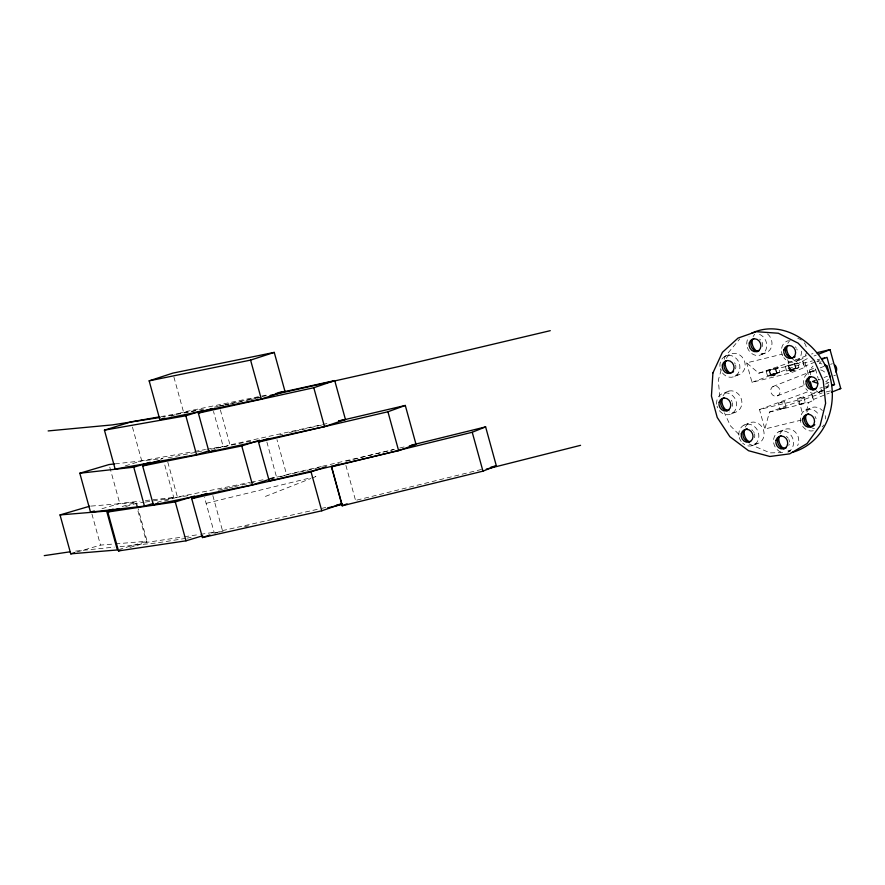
<?xml version="1.0" encoding="UTF-8"?>
<svg xmlns="http://www.w3.org/2000/svg" width="885" height="885" viewBox="0 0 885 885"><rect width="100%" height="100%" fill="white"/><g stroke="black" fill="none" stroke-linecap="round" stroke-linejoin="round"><path stroke-width="0.66" stroke-dasharray="4.42 3.32" d="M801.533 420.032L764.861 428.993L769.463 412.089L822.231 392.929M806.445 410.939L808.746 402.487L813.735 400.175L811.678 393.991L821.789 389.588M721.253 369.786L718.277 380.24L719.936 397.774M724.24 359.332L724.981 356.721L739.749 338.911M779.995 409.102L786.157 407.354L784.553 401.524L778.391 403.272L779.995 409.102L781.178 408.903M786.157 407.354L782.307 408.627M784.553 401.524L778.391 403.272M799.133 404.434L805.306 402.686L803.702 396.845L797.518 398.593L799.133 404.434L800.339 404.224M805.306 402.686L801.423 403.958M803.702 396.845L797.518 398.593M807.286 358.646L798.038 363.591L758.744 373.182L746.641 362.861L782.008 354.221M803.027 361.268L804.631 367.109L802.584 368.26L791.29 372.707L751.996 382.309L746.641 362.861M812.131 394.334L798.79 399.943L759.496 409.545L764.861 428.993M804.631 367.109L804.631 366.268L814.288 362.352M813.735 400.175L813.735 399.334L824.709 394.909M810.671 374.853L809.366 370.074L813.005 366.124M819.576 363.149L821.103 361.489M826.612 381.136L828.437 379.167M770.558 374.875C772.87 372.773 780.581 373.171 774.43 375.218C766.62 376.833 773.258 373.713 776.764 373.149M770.879 376.036L777.085 374.322M789.697 370.195C792.064 368.038 799.73 368.558 793.535 370.561C785.714 372.297 792.44 368.945 795.903 368.481M790.006 371.324L796.223 369.642M818.282 392.663L822.873 390.606M822.784 390.639L819.222 392.232L821.844 391.192M772.804 386.59L815.793 369.653M761.388 354.664L764.95 353.203M731.275 413.915L734.838 412.454M788.17 451.914L790.548 450.941M734.749 376.324L738.112 374.952M796.279 361.29L799.631 359.93M820.141 367.928L824.964 365.981M753.688 445.089L757.051 443.728M265.434 496.419L310.901 478.508M312.173 478.011L315.956 476.517L311.94 477.502M758.744 373.182L783.159 364.874L807.739 355.195M766.189 371.047L778.534 367.607L779.818 372.275L777.041 373.37L767.472 375.716L766.189 371.047L778.534 367.607M785.327 366.368L797.684 362.938L798.967 367.607L796.179 368.702L786.61 371.036L785.327 366.368L797.684 362.938M813.99 356.002L816.224 355.117M767.472 375.716L779.818 372.275M728.941 391.059L721.994 393.725M751.996 382.309L805.118 362.695L812.419 360.914M786.61 371.036L798.967 367.607M816.833 361.345L819.377 360.35M817.53 361.832L819.289 361.146M809.366 370.074L815.196 367.784M830.617 364.354L832.365 363.669M803.171 385.749L776.355 396.248A5.244 4.635 68.5 0 1 770.912 389.101A5.244 4.635 68.5 0 1 778.922 388.017A5.244 4.635 68.5 0 1 776.355 396.248M833.77 375.815L835.517 375.118M759.496 409.545L810.074 390.927M825.594 384.057L828.227 383.017M824.333 388.581L829.422 386.579M826.933 394.024L829.168 393.15M725.058 356.334L732.216 353.558M743.997 425.099L751.155 422.322M805.527 410.076L812.684 407.299M809.012 372.474L815.959 369.797A11.118 9.835 68.5 0 0 810.052 374.587M778.889 431.725L785.847 429.059M824.079 377.519L827.398 376.258M280.412 476.915L285.379 475.101M214.966 533.212L222.478 530.613L320.37 508.676M223.85 447.002L230 444.901L321.288 424.811M171.082 416.094L183.538 412.034L268.73 394.61M164.754 501.142L177.42 497.049L249.747 482.458M270.202 479.106L276.529 477.059L266.894 442.046M125.272 465.897L141.722 460.775L193.284 451.671M218.075 447.987L223.142 446.405L213.495 411.392M125.67 506.585L135.892 503.488L143.989 502.282M130.006 547.428L146.6 542.394L183.051 536.941M211.548 533.069L214.104 532.294L204.457 497.281M160.462 459.271L162.995 458.519L114.453 463.939M101.974 508.731L119.774 503.443L140.007 501.187M157.187 502.326L173.714 497.414L164.433 463.707M122.163 506.508L136.39 502.337L137.817 507.525M77.216 551.93L100.492 545.105L114.198 543.965M118.656 549.585L147.109 541.233L138.182 508.82M811.523 354.022L812.972 353.646M346.179 461.196L394.445 449.326M399.81 447.998L405.164 446.682M356.887 500.091L481.584 469.426M206.15 503.344L310.602 477.823M817.275 359.719L819.709 359.122M819.919 388.139L822.353 387.541M824.776 386.955L829.643 385.76M826.181 391.944L831.148 390.727M769.463 412.089L808.746 402.487M279.903 434.812L282.569 434.192M289.24 432.632L293.245 431.692M294.583 431.382L323.921 424.501M321.299 466.528L286.618 474.659L276.972 439.646M322.638 466.218L393.338 449.657M218.473 490.202L222.5 489.305M223.839 489.007L227.854 488.1M229.204 487.801L233.22 486.905M234.558 486.606L256.019 481.794M269.427 478.785L319.042 467.667M321.709 508.377L325.735 507.47M219.292 405.994L223.319 405.109M224.657 404.821L260.898 396.845M262.248 396.546L266.274 395.661M322.627 424.512L327.992 423.34M246.141 400.573L250.145 399.71M251.484 399.434L255.488 398.571M256.816 398.283L263.498 396.856M244.525 526.708L248.541 525.845M214.458 407.1L218.407 406.292M219.723 406.016L223.684 405.208M225 404.943L228.95 404.135M230.277 403.859L242.136 401.436M168.05 457.877L196.171 452.202M197.51 451.936L204.214 450.587M210.907 449.226L214.922 448.418M216.261 448.153L251.086 441.128M251.086 482.192L263.144 479.758M269.837 478.409L276.529 477.059M213.75 533.091L217.754 532.305M219.093 532.04L223.097 531.254M195.917 410.784L162.751 416.99M160.86 416.603L204.28 408.947M194.645 451.438L205.497 449.525M206.858 449.281L223.142 446.405M185.817 538.346L157.021 542.925L119.42 546.698M187.144 538.113L191.116 537.416M145.339 502.072L191.237 495.213M184.401 536.741L199.247 534.518M200.596 534.319L214.104 532.294M75.623 551.09L114.198 547.118M145.394 500.578L173.714 497.414M91.144 506.087L136.39 502.337M115.57 543.855L147.109 541.233M782.606 452.611L770.182 452.888L748.035 443.562M818.348 379.234L820.163 379.742M819.267 363.071L821.888 363.956M825.65 381.612L828.946 382.729M791.986 358.425L798.038 363.591M738.787 434.247L730.457 425.873L724.417 412.819M815.505 368.923L818.028 378.083M805.118 362.695L808.613 375.395M802.562 360.925L804.177 366.766M811.678 393.991L813.282 399.832M794.896 364.034L796.179 368.702M794.288 363.558L795.571 368.226M787.716 359.741L791.29 372.707M798.79 399.943L802.363 412.908M788.723 365.748L790.006 370.417M788.104 365.273L789.398 369.941M775.758 368.702L777.041 373.37M775.138 368.237L776.433 372.906M769.574 370.428L770.868 375.096M768.965 369.952L770.249 374.62M345.902 465.41L355.549 500.423M220.365 409.888L230 444.901M212.843 495.6L222.478 530.613M173.891 377.021L183.538 412.034M167.774 462.036L177.42 497.049M132.44 427.068L141.722 460.775M135.892 503.488L146.6 542.394M109.773 467.136L119.774 503.443M91.918 513.986L100.492 545.105M767.549 333.922A11.118 9.835 68.5 0 1 771.078 347.927A11.118 9.835 68.5 0 1 759.208 352.728M753.146 336.588A11.118 9.835 68.5 0 1 754.739 334.32M726.308 358.348A11.118 9.835 68.5 0 1 738.698 354.376A11.118 9.835 68.5 0 1 744.904 367.695A11.118 9.835 68.5 0 1 734.063 375.008M723.034 395.838A11.118 9.835 68.5 0 1 735.955 392.155A11.118 9.835 68.5 0 1 741.298 406.359A11.118 9.835 68.5 0 1 729.096 411.979M745.247 427.112A11.118 9.835 68.5 0 1 757.637 423.141A11.118 9.835 68.5 0 1 763.843 436.46A11.118 9.835 68.5 0 1 753.002 443.772M790.515 450.653A11.118 9.835 68.5 0 1 788.004 450.553M779.939 433.838A11.118 9.835 68.5 0 1 793.469 430.53A11.118 9.835 68.5 0 1 797.639 445.664M814.532 428.738A11.118 9.835 68.5 0 1 812.087 427.875M806.777 412.078A11.118 9.835 68.5 0 1 822.375 410.54M825.196 415.651A11.118 9.835 68.5 0 1 825.639 419.003M823.824 425.01A11.118 9.835 68.5 0 1 822.132 426.88M828.515 384.411A11.118 9.835 68.5 0 1 816.114 390.727M820.683 369.919A11.118 9.835 68.5 0 1 826.048 373.503M806.644 351.334A11.118 9.835 68.5 0 1 795.593 359.974M787.838 343.314A11.118 9.835 68.5 0 1 790.183 340.338M797.783 338.479A11.118 9.835 68.5 0 1 801.367 340.006M804.299 342.827A11.118 9.835 68.5 0 1 806.655 349.11M759.518 334.342A11.118 9.835 68.5 0 1 765.901 349.829A11.118 9.835 68.5 0 1 751.465 353.358A11.118 9.835 68.5 0 1 749.042 336.897M719.936 366.423A11.118 9.835 68.5 0 1 733.455 356.445A11.118 9.835 68.5 0 1 736.751 374.908A11.118 9.835 68.5 0 1 720.335 368.669M716.684 404.18A11.118 9.835 68.5 0 1 730.036 393.869A11.118 9.835 68.5 0 1 733.543 412.355A11.118 9.835 68.5 0 1 717.06 406.16M738.875 435.188A11.118 9.835 68.5 0 1 750.458 424.468A11.118 9.835 68.5 0 1 758.014 440.332A11.118 9.835 68.5 0 1 742.626 443.086M741.232 441.493A11.118 9.835 68.5 0 1 739.274 437.433M780.758 452.058A11.118 9.835 68.5 0 1 775.326 434.812A11.118 9.835 68.5 0 1 791.633 436.139A11.118 9.835 68.5 0 1 786.477 452.523M813.315 430.763A11.118 9.835 68.5 0 1 801.611 424.546M800.803 422.399A11.118 9.835 68.5 0 1 806.456 409.666A11.118 9.835 68.5 0 1 819.134 415.585M821.346 390.241A11.118 9.835 68.5 0 1 805.826 388.681M804.078 384.909A11.118 9.835 68.5 0 1 806.5 374.266A11.118 9.835 68.5 0 1 816.413 372.331M801.401 351.201A11.118 9.835 68.5 0 1 795.327 361.699A11.118 9.835 68.5 0 1 783.822 357.695M782.672 355.781A11.118 9.835 68.5 0 1 788.491 340.603M818.326 379.012A6.593 5.83 68.5 0 1 818.979 380.196M815.052 416.503A6.593 5.83 68.5 0 1 816.07 418.76M786.378 436.405A6.593 5.83 68.5 0 1 788.214 438.263M788.867 439.458A6.593 5.83 68.5 0 1 789.464 441.969M789.199 444.281A6.593 5.83 68.5 0 1 788.745 445.398M751.852 429.789A6.593 5.83 68.5 0 1 752.781 430.608M753.522 431.537A6.593 5.83 68.5 0 1 754.108 432.588M754.54 433.783A6.593 5.83 68.5 0 1 754.462 437.699M731.309 400.263A6.593 5.83 68.5 0 1 731.961 401.458M732.382 402.719A6.593 5.83 68.5 0 1 732.293 406.281M734.583 362.773A6.593 5.83 68.5 0 1 735.169 363.823M735.601 365.018A6.593 5.83 68.5 0 1 735.524 368.923M759.584 339.143A6.593 5.83 68.5 0 1 760.58 339.973M762.073 342.196A6.593 5.83 68.5 0 1 761.963 348.137M795.372 346.809A6.593 5.83 68.5 0 1 796.113 347.739M796.699 348.79A6.593 5.83 68.5 0 1 797.131 349.984"/><path stroke-width="1.33" d="M831.402 392.265L840.75 388.548L830.03 349.641L818.459 354.243M751.476 333.258C784.398 317.759 821.169 345.703 830.218 377.729C837.973 408.129 824.123 443.385 792.274 452.39M411.868 445.033L485.622 426.891L496.33 465.798L482.956 471.152L342.174 505.789L331.455 466.893L338.756 463.961M331.455 466.893L472.236 432.256L485.622 426.891M342.174 505.789L347.042 503.842M821.922 359.343L827.01 357.341L834.511 384.577L831.966 385.572M815.14 380.495L812.519 381.535L817.74 383.305M338.601 421.072L405.297 405.452L416.016 444.347L398.637 450.675L269.239 480.975L258.52 442.08L268.454 438.462M258.52 442.08L387.929 411.768L405.297 405.452M269.239 480.975L274.206 479.172M331.466 466.262L341.82 503.864L321.775 510.8L202.433 537.549L191.713 498.642L206.758 493.443M191.713 498.642L311.055 471.904L326.1 466.705M202.433 537.549L209.955 534.949M275.666 393.593L334.729 380.594L345.449 419.501L324.496 426.636L209.059 452.036L198.351 413.129L211.902 408.516M198.351 413.129L313.788 387.73L334.729 380.594M209.059 452.036L215.221 449.934M149.156 380.849L172.818 373.127L274.25 352.396L284.959 391.292L261.296 399.002L159.864 419.744L149.156 380.849L250.577 360.106L274.25 352.396M159.864 419.744L164.853 418.118M268.94 479.515L252.479 484.858L153.359 504.837L142.651 465.941L159.112 460.609M142.651 465.941L241.76 445.952L259.493 440.21M153.359 504.837L158.426 503.2M209.214 450.742L196.559 454.68L115.138 469.05L104.43 430.154L131.013 421.88L159.51 416.846M104.43 430.154L185.839 415.784L203.561 410.264M202.61 535.779L186.005 540.823L118.502 550.913L107.793 512.017L119.287 508.521M107.793 512.017L175.285 501.917L194.446 496.109M118.502 550.913L121.057 550.138M153.37 503.454L144.465 506.098L90.524 512.127L79.816 473.221L109.054 464.548L114.453 463.939M79.816 473.221L133.757 467.191L150.284 462.291M91.797 511.74L94.341 510.988M60.025 514.926L106.642 511.065L117.362 549.961L70.745 553.833L60.025 514.926L89.772 506.198M106.642 511.065L113.114 509.163M70.745 553.833L74.628 552.694M580.56 445.332L486.296 469.127M490.965 467.114L496.33 465.798M816.7 352.739L830.03 349.641M822.143 358.536L824.577 357.938M812.618 389.92L815.052 389.323M832.077 385.163L834.511 384.577M550.271 330.669L399.013 366.49L270.168 395.418M327.572 507.879L342.285 504.406M409.346 445.907L416.016 444.347M336.466 505.07L341.82 503.864M338.734 420.972L345.449 419.501M278.2 392.674L284.959 391.292M160.119 417.454L112.583 424.866L48.144 430.929M839.765 388.648L840.75 388.548M44.25 555.636L70.247 551.775M824.499 364.852L827.11 365.737L830.263 377.198M787.949 354.985L790.98 357.562M810.372 381.756L812.364 389.013M472.236 432.256L482.956 471.152M387.929 411.768L398.637 450.675M313.788 387.73L324.496 426.636M311.055 471.904L321.775 510.8M250.577 360.106L261.296 399.002M241.76 445.952L252.479 484.858M185.839 415.784L196.559 454.68M175.285 501.917L186.005 540.823M133.757 467.191L144.465 506.098M834.555 364.786A5.244 4.635 68.5 0 1 835.916 372.032M757.317 351.721A11.118 9.835 68.5 0 1 752.018 340.736M730.479 373.481A11.118 9.835 68.5 0 1 725.202 362.153M727.204 410.972A11.118 9.835 68.5 0 1 721.906 399.987M749.418 442.246A11.118 9.835 68.5 0 1 744.152 430.918M784.11 448.972A11.118 9.835 68.5 0 1 778.8 437.986M810.948 427.212A11.118 9.835 68.5 0 1 805.671 415.895M814.222 389.71A11.118 9.835 68.5 0 1 809.288 376.579M792.009 358.447A11.118 9.835 68.5 0 1 786.732 347.119M816.269 388.615A6.593 5.83 68.5 0 1 808.315 384.931A6.593 5.83 68.5 0 1 811.025 376.523M814.819 424.756A6.593 5.83 68.5 0 1 805.361 423.074A6.593 5.83 68.5 0 1 808.702 413.704M786.157 447.865A6.593 5.83 68.5 0 1 778.203 444.193A6.593 5.83 68.5 0 1 780.913 435.774M750.524 441.449A6.593 5.83 68.5 0 1 743.146 436.405A6.593 5.83 68.5 0 1 747.172 428.738M729.251 409.866A6.593 5.83 68.5 0 1 721.308 406.193A6.593 5.83 68.5 0 1 724.019 397.774M733.565 371.755A6.593 5.83 68.5 0 1 725.224 369.886A6.593 5.83 68.5 0 1 726.253 360.892M759.363 350.615A6.593 5.83 68.5 0 1 751.42 346.942A6.593 5.83 68.5 0 1 754.131 338.524M795.084 356.732A6.593 5.83 68.5 0 1 786.754 354.852A6.593 5.83 68.5 0 1 787.772 345.869M712.923 372.906L711.429 396.037L717.204 417.432L729.859 436.681L748.555 450.719L769.895 456.494L789.774 453.828L807.076 443.551L820.063 425.729L825.616 403.306L823.205 380.495L814.134 360.35L798.137 343.159L778.346 333.247L756.299 331.687L738.068 338.07L722.425 352.307L712.923 372.906M806.169 381.015A6.593 5.83 68.5 0 0 813.392 389.654A6.593 5.83 68.5 0 0 816.125 379.101A6.593 5.83 68.5 0 0 806.169 381.015M802.85 418.705A6.593 5.83 68.5 0 0 810.295 427.112A6.593 5.83 68.5 0 0 812.718 416.437A6.593 5.83 68.5 0 0 802.85 418.705M776.056 440.276A6.593 5.83 68.5 0 0 783.28 448.905A6.593 5.83 68.5 0 0 786.013 438.352A6.593 5.83 68.5 0 0 776.056 440.276M741.32 433.738A6.593 5.83 68.5 0 0 748.776 442.146A6.593 5.83 68.5 0 0 751.188 431.471A6.593 5.83 68.5 0 0 741.32 433.738M719.151 402.277A6.593 5.83 68.5 0 0 726.375 410.917A6.593 5.83 68.5 0 0 729.107 400.352A6.593 5.83 68.5 0 0 719.151 402.277M722.381 364.974A6.593 5.83 68.5 0 0 729.826 373.381A6.593 5.83 68.5 0 0 732.249 362.706A6.593 5.83 68.5 0 0 722.381 364.974M749.274 343.015A6.593 5.83 68.5 0 0 756.487 351.655A6.593 5.83 68.5 0 0 759.219 341.101A6.593 5.83 68.5 0 0 749.274 343.015M783.911 349.94A6.593 5.83 68.5 0 0 791.356 358.348A6.593 5.83 68.5 0 0 793.779 347.672A6.593 5.83 68.5 0 0 783.911 349.94"/></g></svg>
